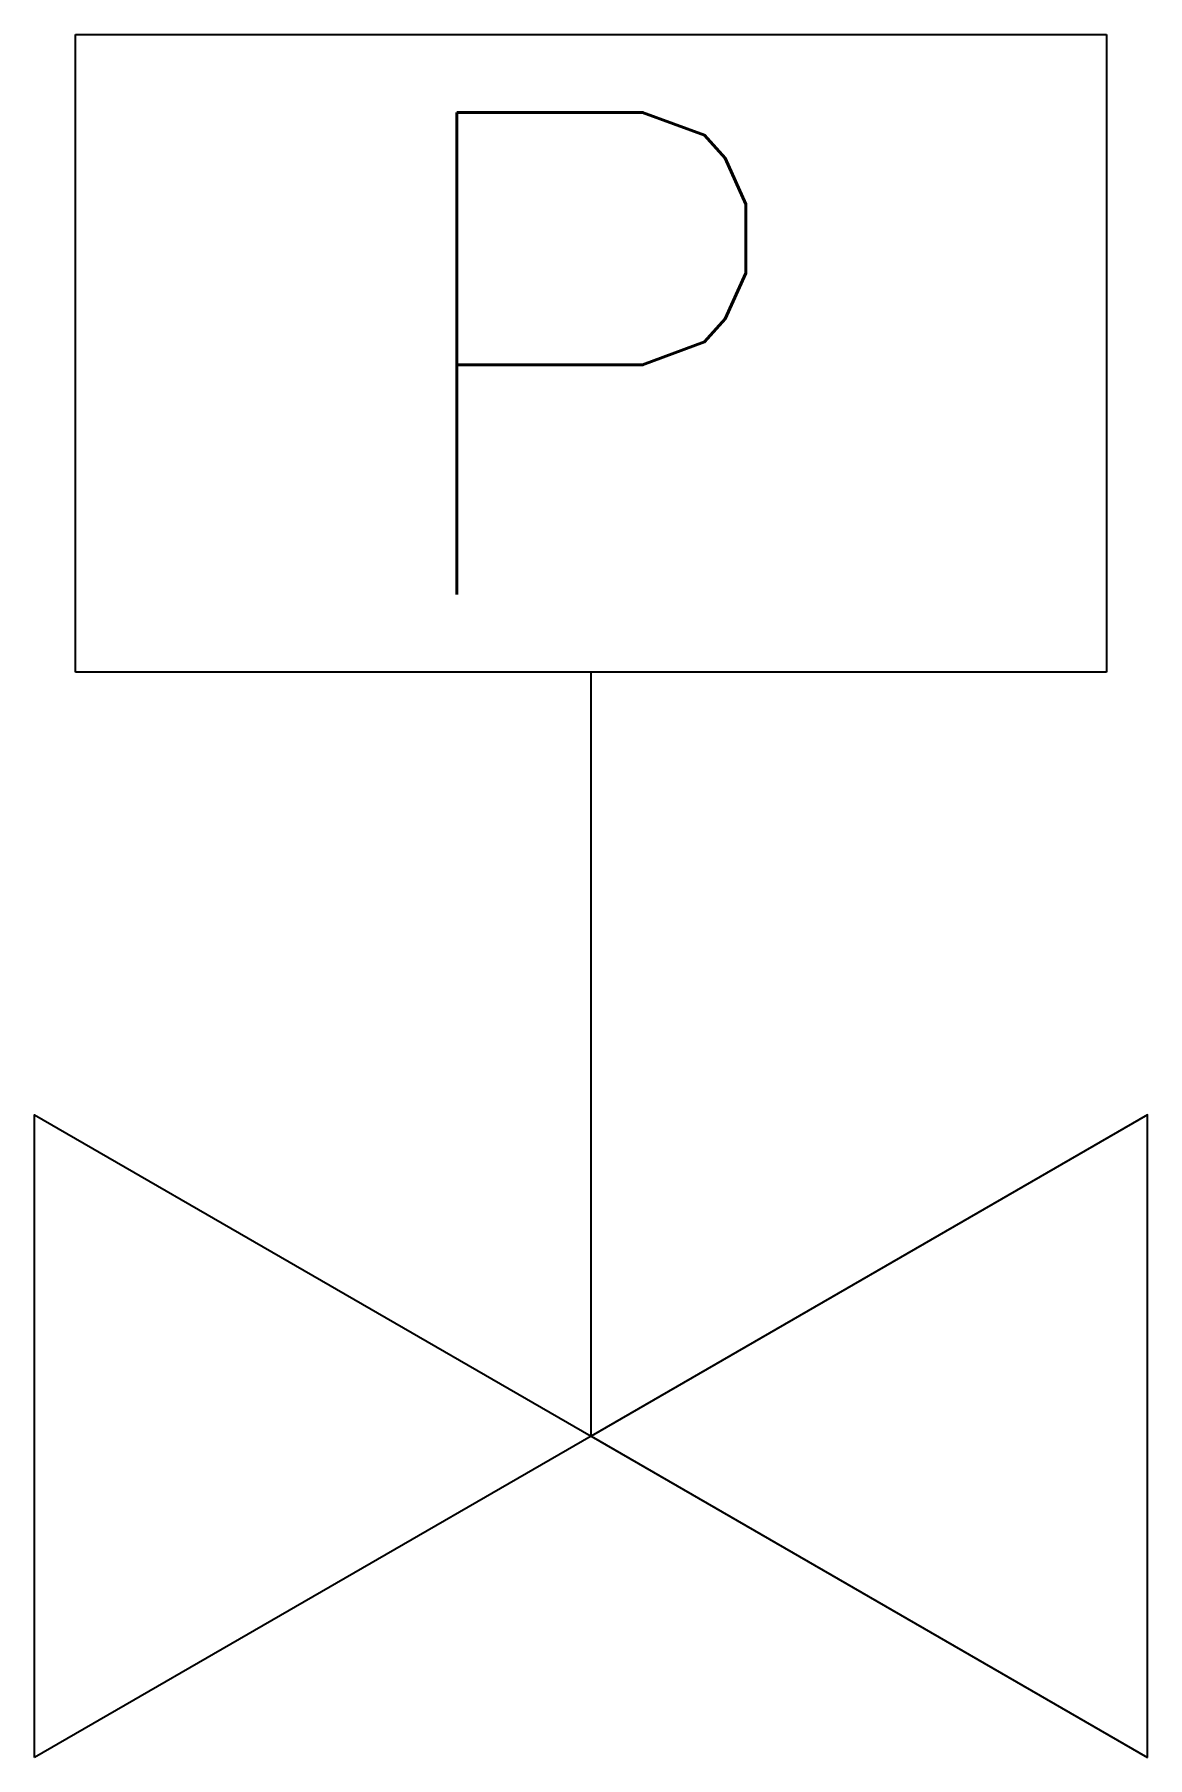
# Model space of a CAD drawing. Header units: millimetres. Extents: x -10134.712 to -10134.453, y 58.023 to 58.425.
import ezdxf
from ezdxf.enums import TextEntityAlignment as Align

# ---------------------------------------------------------------- set-up
doc = ezdxf.new("R2010")
doc.units = ezdxf.units.MM
doc.header["$LTSCALE"] = 10
doc.layers.add('Tub_Válvulas', color=2, linetype='Continuous')
doc.styles.add('R60', font='ROMANS.shx', dxfattribs={"height": 0.075})

msp = doc.modelspace()

# ---------------------------------------------------------------- linework, layer by layer
at = {"layer": 'Tub_Válvulas'}
for p, q in [((-10134.7029, 58.42482), (-10134.46223, 58.42482)), ((-10134.7029, 58.27596), (-10134.7029, 58.42482)), ((-10134.46223, 58.42482), (-10134.46223, 58.27596)), ((-10134.46223, 58.27596), (-10134.7029, 58.27596)), ((-10134.58256, 58.09769), (-10134.58256, 58.27596))]:
    msp.add_line(p, q, dxfattribs=at)
for points in [[(-10134.71247, 58.02269), (-10134.71247, 58.17269), (-10134.58256, 58.09769)], [(-10134.45266, 58.02269), (-10134.45266, 58.17269), (-10134.58256, 58.09769)]]:
    msp.add_lwpolyline(points, close=True, dxfattribs=at)

# ---------------------------------------------------------------- texts
at = {"layer": 'Tub_Válvulas', "style": 'R60'}
msp.add_text('P', height=0.1125, dxfattribs=at).set_placement((-10134.58256, 58.35039), align=Align.MIDDLE_CENTER)

doc.saveas('drawing.dxf')
